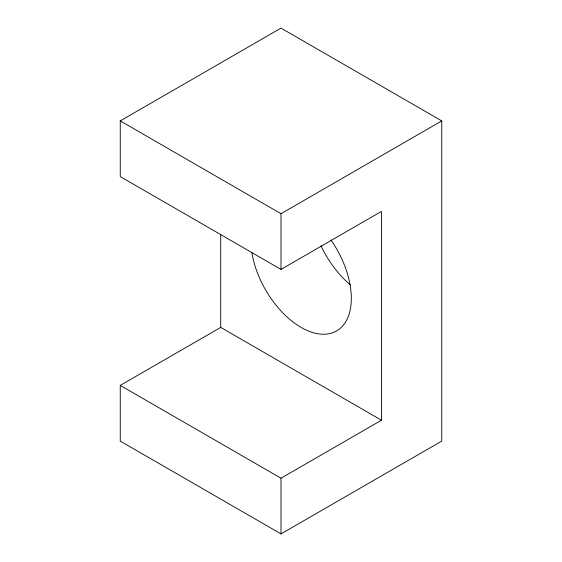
<?xml version="1.0" encoding="UTF-8"?>
<svg xmlns="http://www.w3.org/2000/svg" width="562" height="562" viewBox="0 0 562 562"><rect width="100%" height="100%" fill="white"/><g stroke="black" fill="none" stroke-linecap="round" stroke-linejoin="round"><path stroke-width="0.84" d="M120.254 120.907L281 28.1L441.746 120.907L441.746 441.093L281 533.9L120.254 441.093L120.254 385.406L220.718 327.407L381.465 420.214L381.465 211.396L281 269.395L120.254 176.594L120.254 120.907L281 213.715L441.746 120.907M120.254 385.406L281 478.213L381.465 420.214M281 213.715L281 269.395M281 478.213L281 533.9M220.718 234.403L220.718 327.407M330.92 239.946A71.044 41.019 60 0 1 328.243 333.877A71.044 41.019 60 0 1 251.931 252.935M350.372 284.843A71.044 41.019 60 0 1 320.951 245.699"/></g></svg>
